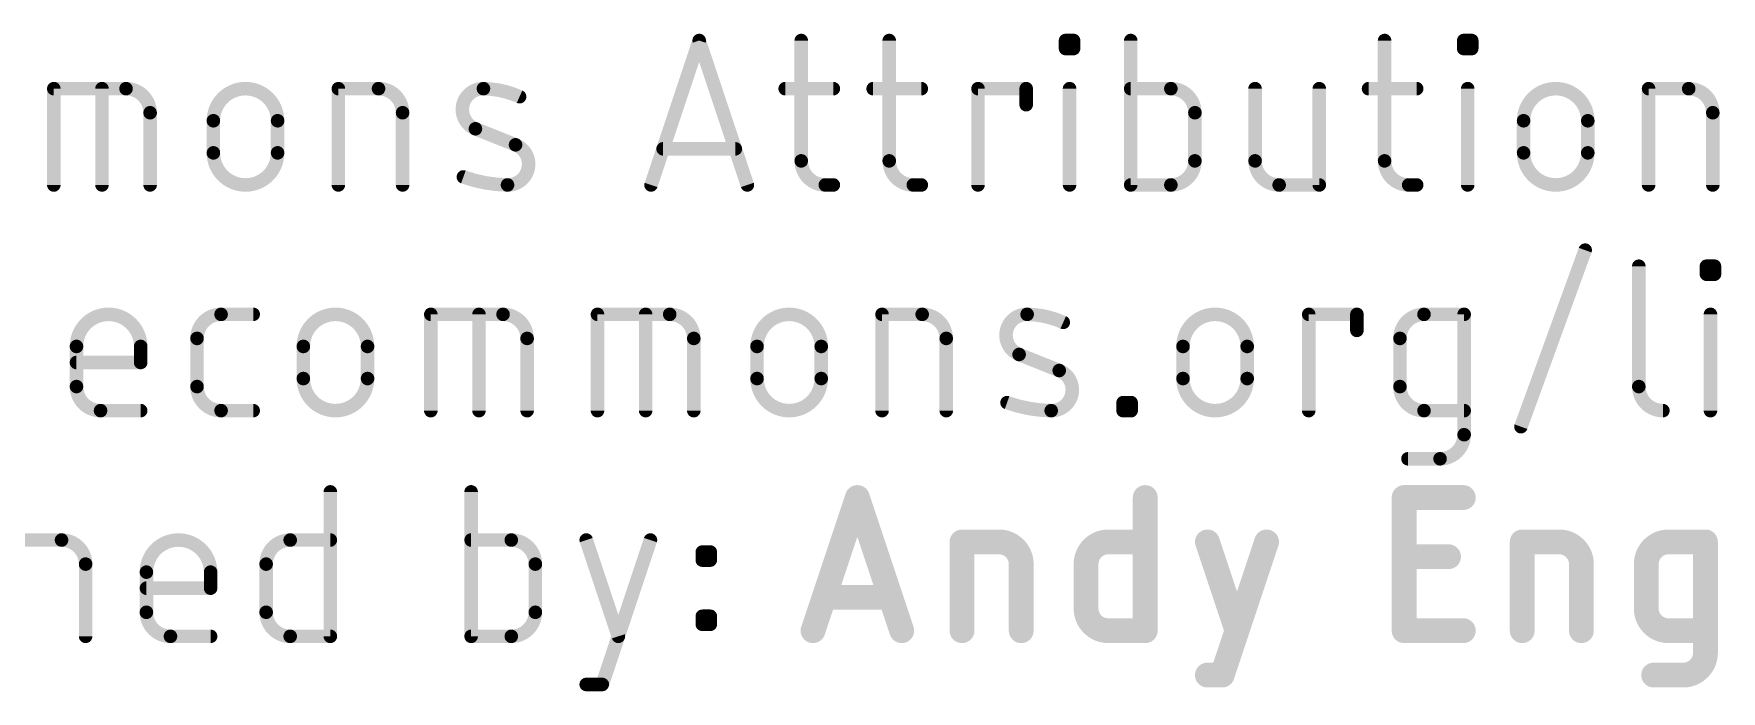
# Model space of a CAD drawing. Extents: x -31.8 to 54.9, y -9.4 to 30.
# Drawn here: x 6.61 to 25.6, y -9.43 to -2.03 of the extents above; entities that cross this region are included whole.
import ezdxf

# ---------------------------------------------------------------- set-up
doc = ezdxf.new("R2010")
doc.units = 0
doc.layers.add('51', color=253, linetype='CONTINUOUS')

msp = doc.modelspace()

# ---------------------------------------------------------------- linework, layer by layer
at = {"layer": '51'}
for points, const_width in [([(13.5572, -3.7338), (14.0991, -2.1082)], 0.1524), ([(14.0991, -2.1082), (14.641, -3.7338)], 0.1524), ([(15.2477, -2.1082), (15.2477, -3.4629)], 0.1524), ([(16.2377, -2.1082), (16.2377, -3.4629)], 0.1524), ([(18.2223, -2.1985), (18.2223, -2.1082)], 0.1524), ([(18.2223, -2.1082), (18.3126, -2.1082)], 0.1524), ([(18.3126, -2.1082), (18.3126, -2.1985)], 0.1524), ([(18.9556, -2.1082), (18.9556, -3.7338)], 0.1524), ([(21.8128, -2.1082), (21.8128, -3.4629)], 0.1524), ([(22.7032, -2.1985), (22.7032, -2.1082)], 0.1524), ([(22.7032, -2.1082), (22.7935, -2.1082)], 0.1524), ([(22.7935, -2.1082), (22.7935, -2.1985)], 0.1524), ([(18.3126, -2.1985), (18.2223, -2.1985)], 0.1524), ([(22.7935, -2.1985), (22.7032, -2.1985)], 0.1524), ([(6.8358, -3.7338), (6.8358, -2.6501)], 0.1524), ([(6.8358, -2.6501), (7.6486, -2.6501)], 0.1524), ([(7.3777, -3.7338), (7.3777, -2.6501)], 0.1524), ([(10.0385, -3.7338), (10.0385, -2.6501)], 0.1524), ([(10.0385, -2.6501), (10.49, -2.6501)], 0.1524), ([(15.0671, -2.6501), (15.6089, -2.6501)], 0.1524), ([(16.057, -2.6501), (16.5989, -2.6501)], 0.1524), ([(17.2373, -3.7338), (17.2373, -2.6501)], 0.1524), ([(17.2373, -2.6501), (17.7792, -2.6501)], 0.1524), ([(17.7792, -2.6501), (17.7792, -2.8307)], 0.1524), ([(18.2674, -3.7338), (18.2674, -2.6501)], 0.1524), ([(19.4072, -2.6501), (18.9556, -2.6501)], 0.1524), ([(20.3551, -2.6501), (20.3551, -3.4629)], 0.1524), ([(21.0776, -3.7338), (21.0776, -2.6501)], 0.1524), ([(21.6322, -2.6501), (22.174, -2.6501)], 0.1524), ([(22.7484, -3.7338), (22.7484, -2.6501)], 0.1524), ([(24.7839, -3.7338), (24.7839, -2.6501)], 0.1524), ([(24.7839, -2.6501), (25.2355, -2.6501)], 0.1524), ([(7.9196, -2.921), (7.9196, -3.7338)], 0.1524), ([(10.761, -2.921), (10.761, -3.7338)], 0.1524), ([(19.6781, -3.4629), (19.6781, -2.921)], 0.1524), ([(25.5064, -2.921), (25.5064, -3.7338)], 0.1524), ([(8.6317, -3.3726), (8.6317, -3.0113)], 0.1524), ([(9.3542, -3.0113), (9.3542, -3.3726)], 0.1524), ([(12.0323, -3.2822), (11.5808, -3.1016)], 0.1524), ([(23.3771, -3.3726), (23.3771, -3.0113)], 0.1524), ([(24.0996, -3.0113), (24.0996, -3.3726)], 0.1524), ([(14.5055, -3.3274), (13.6927, -3.3274)], 0.1524), ([(15.5186, -3.7338), (15.6089, -3.7338)], 0.1524), ([(16.5086, -3.7338), (16.5989, -3.7338)], 0.1524), ([(18.9556, -3.7338), (19.4072, -3.7338)], 0.1524), ([(20.626, -3.7338), (21.0776, -3.7338)], 0.1524), ([(22.0837, -3.7338), (22.174, -3.7338)], 0.1524), ([(23.3475, -6.4544), (24.07, -4.4676)], 0.1524), ([(24.6738, -4.6482), (24.6738, -6.0029)], 0.1524), ([(25.4351, -4.7385), (25.4351, -4.6482)], 0.1524), ([(25.4351, -4.6482), (25.5254, -4.6482)], 0.1524), ([(25.5254, -4.7385), (25.4351, -4.7385)], 0.1524), ([(25.5254, -4.6482), (25.5254, -4.7385)], 0.1524), ([(8.7184, -5.1901), (9.0797, -5.1901)], 0.1524), ([(11.0787, -6.2738), (11.0787, -5.1901)], 0.1524), ([(11.0787, -5.1901), (11.8915, -5.1901)], 0.1524), ([(11.6206, -6.2738), (11.6206, -5.1901)], 0.1524), ([(12.9545, -6.2738), (12.9545, -5.1901)], 0.1524), ([(12.9545, -5.1901), (13.7673, -5.1901)], 0.1524), ([(13.4963, -6.2738), (13.4963, -5.1901)], 0.1524), ([(16.1571, -6.2738), (16.1571, -5.1901)], 0.1524), ([(16.1571, -5.1901), (16.6087, -5.1901)], 0.1524), ([(20.9592, -6.2738), (20.9592, -5.1901)], 0.1524), ([(20.9592, -5.1901), (21.5011, -5.1901)], 0.1524), ([(21.5011, -5.1901), (21.5011, -5.3707)], 0.1524), ([(22.2564, -5.1901), (22.7079, -5.1901)], 0.1524), ([(22.7079, -5.1901), (22.7079, -6.5447)], 0.1524), ([(25.4803, -6.2738), (25.4803, -5.1901)], 0.1524), ([(7.091, -6.0029), (7.091, -5.5513)], 0.1524), ([(7.8135, -5.5513), (7.8135, -5.7319)], 0.1524), ([(8.4475, -6.0029), (8.4475, -5.461)], 0.1524), ([(9.6441, -5.9126), (9.6441, -5.5513)], 0.1524), ([(10.3666, -5.5513), (10.3666, -5.9126)], 0.1524), ([(12.1625, -5.461), (12.1625, -6.2738)], 0.1524), ([(14.0382, -5.461), (14.0382, -6.2738)], 0.1524), ([(14.7503, -5.9126), (14.7503, -5.5513)], 0.1524), ([(15.4728, -5.5513), (15.4728, -5.9126)], 0.1524), ([(16.8796, -5.461), (16.8796, -6.2738)], 0.1524), ([(19.5439, -5.9126), (19.5439, -5.5513)], 0.1524), ([(20.2664, -5.5513), (20.2664, -5.9126)], 0.1524), ([(21.9855, -6.0029), (21.9855, -5.461)], 0.1524), ([(7.8135, -5.7319), (7.091, -5.7319)], 0.1524), ([(18.151, -5.8222), (17.6994, -5.6416)], 0.1524), ([(7.8135, -6.2738), (7.3619, -6.2738)], 0.1524), ([(9.0797, -6.2738), (8.7184, -6.2738)], 0.1524), ([(18.87, -6.2738), (18.87, -6.1835)], 0.1524), ([(18.87, -6.1835), (18.9603, -6.1835)], 0.1524), ([(18.9603, -6.2738), (18.87, -6.2738)], 0.1524), ([(18.9603, -6.1835), (18.9603, -6.2738)], 0.1524), ([(22.7079, -6.2738), (22.2564, -6.2738)], 0.1524), ([(22.437, -6.8157), (22.0758, -6.8157)], 0.1524), ([(9.9478, -7.1882), (9.9478, -8.8138)], 0.1524), ([(11.5325, -7.1882), (11.5325, -8.8138)], 0.1524), ([(15.3797, -8.7503), (15.8792, -7.2517)], 0.2794), ([(15.8792, -7.2517), (16.3788, -8.7503)], 0.2794), ([(19.119, -7.2517), (19.119, -8.7503)], 0.2794), ([(22.0326, -8.7503), (22.0326, -7.2517)], 0.2794), ([(22.0326, -7.2517), (22.6986, -7.2517)], 0.2794), ([(6.4711, -7.7301), (6.9227, -7.7301)], 0.1524), ([(9.4962, -7.7301), (9.9478, -7.7301)], 0.1524), ([(11.9841, -7.7301), (11.5325, -7.7301)], 0.1524), ([(12.8278, -7.7301), (13.189, -8.8138)], 0.1524), ([(13.0084, -9.3557), (13.5503, -7.7301)], 0.1524), ([(17.0572, -8.7503), (17.0572, -7.7512)], 0.2794), ([(17.0572, -7.7512), (17.4735, -7.7512)], 0.2794), ([(18.7028, -7.7512), (19.119, -7.7512)], 0.2794), ([(19.8187, -7.7512), (20.1518, -8.7503)], 0.2794), ([(19.9853, -9.2498), (20.4848, -7.7512)], 0.2794), ([(22.0326, -7.9177), (22.5321, -7.9177)], 0.2794), ([(23.3618, -8.7503), (23.3618, -7.7512)], 0.2794), ([(23.3618, -7.7512), (23.7781, -7.7512)], 0.2794), ([(25.0073, -7.7512), (25.4236, -7.7512)], 0.2794), ([(25.4236, -7.7512), (25.4236, -9.0001)], 0.2794), ([(7.1936, -8.001), (7.1936, -8.8138)], 0.1524), ([(9.2253, -8.5429), (9.2253, -8.001)], 0.1524), ([(12.255, -8.5429), (12.255, -8.001)], 0.1524), ([(14.1339, -7.9558), (14.1339, -7.8655)], 0.1524), ([(14.1339, -7.8655), (14.2242, -7.8655)], 0.1524), ([(14.2242, -7.9558), (14.1339, -7.9558)], 0.1524), ([(14.2242, -7.8655), (14.2242, -7.9558)], 0.1524), ([(17.7233, -8.001), (17.7233, -8.7503)], 0.2794), ([(18.453, -8.5005), (18.453, -8.001)], 0.2794), ([(24.0279, -8.001), (24.0279, -8.7503)], 0.2794), ([(24.7576, -8.5005), (24.7576, -8.001)], 0.2794), ([(7.8779, -8.5429), (7.8779, -8.0913)], 0.1524), ([(8.6004, -8.0913), (8.6004, -8.2719)], 0.1524), ([(8.6004, -8.2719), (7.8779, -8.2719)], 0.1524), ([(16.2539, -8.3757), (15.5046, -8.3757)], 0.2794), ([(14.1339, -8.6783), (14.1339, -8.588)], 0.1524), ([(14.1339, -8.588), (14.2242, -8.588)], 0.1524), ([(14.2242, -8.588), (14.2242, -8.6783)], 0.1524), ([(14.2242, -8.6783), (14.1339, -8.6783)], 0.1524), ([(19.119, -8.7503), (18.7028, -8.7503)], 0.2794), ([(22.6986, -8.7503), (22.0326, -8.7503)], 0.2794), ([(25.4236, -8.7503), (25.0073, -8.7503)], 0.2794), ([(8.6004, -8.8138), (8.1488, -8.8138)], 0.1524), ([(9.9478, -8.8138), (9.4962, -8.8138)], 0.1524), ([(11.5325, -8.8138), (11.9841, -8.8138)], 0.1524), ([(19.8187, -9.2498), (19.9853, -9.2498)], 0.2794), ([(25.1739, -9.2498), (24.8408, -9.2498)], 0.2794), ([(12.8278, -9.3557), (13.0084, -9.3557)], 0.1524)]:
    msp.add_lwpolyline(points, dxfattribs=dict(at, const_width=const_width))
for points, const_width in [([(14.1353, -2.0962, 1), (14.063, -2.1202)], 0.0762), ([(14.1353, -2.1202, 1), (14.063, -2.0962)], 0.0762), ([(15.2858, -2.1082, 1), (15.2096, -2.1082)], 0.0762), ([(16.2758, -2.1082, 1), (16.1996, -2.1082)], 0.0762), ([(18.2604, -2.1082, 1), (18.1842, -2.1082)], 0.0762), ([(18.2223, -2.0701, 1), (18.2223, -2.1463)], 0.0762), ([(18.3507, -2.1082, 1), (18.2745, -2.1082)], 0.0762), ([(18.3126, -2.1463, 1), (18.3126, -2.0701)], 0.0762), ([(18.9937, -2.1082, 1), (18.9175, -2.1082)], 0.0762), ([(21.8509, -2.1082, 1), (21.7747, -2.1082)], 0.0762), ([(22.7413, -2.1082, 1), (22.6651, -2.1082)], 0.0762), ([(22.7032, -2.0701, 1), (22.7032, -2.1463)], 0.0762), ([(22.8316, -2.1082, 1), (22.7554, -2.1082)], 0.0762), ([(22.7935, -2.1463, 1), (22.7935, -2.0701)], 0.0762), ([(18.2223, -2.1604, 1), (18.2223, -2.2366)], 0.0762), ([(18.1842, -2.1985, 1), (18.2604, -2.1985)], 0.0762), ([(18.2745, -2.1985, 1), (18.3507, -2.1985)], 0.0762), ([(18.3126, -2.2366, 1), (18.3126, -2.1604)], 0.0762), ([(22.7032, -2.1604, 1), (22.7032, -2.2366)], 0.0762), ([(22.6651, -2.1985, 1), (22.7413, -2.1985)], 0.0762), ([(22.7554, -2.1985, 1), (22.8316, -2.1985)], 0.0762), ([(22.7935, -2.2366, 1), (22.7935, -2.1604)], 0.0762), ([(6.8739, -2.6501, 1), (6.7977, -2.6501)], 0.0762), ([(6.8358, -2.612, 1), (6.8358, -2.6882)], 0.0762), ([(7.4158, -2.6501, 1), (7.3396, -2.6501)], 0.0762), ([(7.9196, -2.921, 0.4142), (7.6486, -2.6501)], 0.1524), ([(7.6486, -2.612, 1), (7.6486, -2.6882)], 0.0762), ([(7.6486, -2.6882, 1), (7.6486, -2.612)], 0.0762), ([(9.3542, -3.0113, 1), (8.6317, -3.0113)], 0.1524), ([(10.0766, -2.6501, 1), (10.0004, -2.6501)], 0.0762), ([(10.0385, -2.612, 1), (10.0385, -2.6882)], 0.0762), ([(10.761, -2.921, 0.4142), (10.49, -2.6501)], 0.1524), ([(10.49, -2.612, 1), (10.49, -2.6882)], 0.0762), ([(10.49, -2.6882, 1), (10.49, -2.612)], 0.0762), ([(11.6711, -2.6501, 0.8318), (11.5808, -3.1016)], 0.1524), ([(11.6716, -2.612, 1), (11.6705, -2.6882)], 0.0762), ([(12.0775, -2.7404, 0.1026), (11.6711, -2.6501)], 0.1524), ([(11.6705, -2.6882, 1), (11.6716, -2.612)], 0.0762), ([(15.0671, -2.612, 1), (15.0671, -2.6882)], 0.0762), ([(15.6089, -2.6882, 1), (15.6089, -2.612)], 0.0762), ([(16.057, -2.612, 1), (16.057, -2.6882)], 0.0762), ([(16.5989, -2.6882, 1), (16.5989, -2.612)], 0.0762), ([(17.2754, -2.6501, 1), (17.1992, -2.6501)], 0.0762), ([(17.2373, -2.612, 1), (17.2373, -2.6882)], 0.0762), ([(17.8173, -2.6501, 1), (17.7411, -2.6501)], 0.0762), ([(17.7792, -2.6882, 1), (17.7792, -2.612)], 0.0762), ([(18.3055, -2.6501, 1), (18.2293, -2.6501)], 0.0762), ([(18.9556, -2.612, 1), (18.9556, -2.6882)], 0.0762), ([(19.6781, -2.921, 0.4142), (19.4072, -2.6501)], 0.1524), ([(19.4072, -2.612, 1), (19.4072, -2.6882)], 0.0762), ([(19.4072, -2.6882, 1), (19.4072, -2.612)], 0.0762), ([(20.3932, -2.6501, 1), (20.317, -2.6501)], 0.0762), ([(21.1157, -2.6501, 1), (21.0395, -2.6501)], 0.0762), ([(21.6322, -2.612, 1), (21.6322, -2.6882)], 0.0762), ([(22.174, -2.6882, 1), (22.174, -2.612)], 0.0762), ([(22.7865, -2.6501, 1), (22.7103, -2.6501)], 0.0762), ([(24.0996, -3.0113, 1), (23.3771, -3.0113)], 0.1524), ([(24.822, -2.6501, 1), (24.7458, -2.6501)], 0.0762), ([(24.7839, -2.612, 1), (24.7839, -2.6882)], 0.0762), ([(25.5064, -2.921, 0.4142), (25.2355, -2.6501)], 0.1524), ([(25.2355, -2.612, 1), (25.2355, -2.6882)], 0.0762), ([(25.2355, -2.6882, 1), (25.2355, -2.612)], 0.0762), ([(7.9577, -2.921, 1), (7.8815, -2.921)], 0.0762), ([(10.7991, -2.921, 1), (10.7229, -2.921)], 0.0762), ([(12.0618, -2.7751, 1), (12.0931, -2.7056)], 0.0762), ([(17.7411, -2.8307, 1), (17.8173, -2.8307)], 0.0762), ([(19.7162, -2.921, 1), (19.64, -2.921)], 0.0762), ([(25.5445, -2.921, 1), (25.4683, -2.921)], 0.0762), ([(7.8815, -2.921, 1), (7.9577, -2.921)], 0.0762), ([(8.6698, -3.0113, 1), (8.5936, -3.0113)], 0.0762), ([(8.5936, -3.0113, 1), (8.6698, -3.0113)], 0.0762), ([(9.3923, -3.0113, 1), (9.3161, -3.0113)], 0.0762), ([(9.3161, -3.0113, 1), (9.3923, -3.0113)], 0.0762), ([(10.7229, -2.921, 1), (10.7991, -2.921)], 0.0762), ([(11.5949, -3.0663, 1), (11.5666, -3.137)], 0.0762), ([(11.5666, -3.137, 1), (11.5949, -3.0662)], 0.0762), ([(19.64, -2.921, 1), (19.7162, -2.921)], 0.0762), ([(23.4152, -3.0113, 1), (23.339, -3.0113)], 0.0762), ([(23.339, -3.0113, 1), (23.4152, -3.0113)], 0.0762), ([(24.1377, -3.0113, 1), (24.0615, -3.0113)], 0.0762), ([(24.0615, -3.0113, 1), (24.1377, -3.0113)], 0.0762), ([(25.4683, -2.921, 1), (25.5445, -2.921)], 0.0762), ([(11.942, -3.7338, 0.8318), (12.0323, -3.2822)], 0.1524), ([(12.0465, -3.2469, 1), (12.0182, -3.3176)], 0.0762), ([(12.0182, -3.3176, 1), (12.0465, -3.2469)], 0.0762), ([(8.6317, -3.3726, 1), (9.3542, -3.3726)], 0.1524), ([(8.6698, -3.3726, 1), (8.5936, -3.3726)], 0.0762), ([(8.5936, -3.3726, 1), (8.6698, -3.3726)], 0.0762), ([(9.3923, -3.3726, 1), (9.3161, -3.3726)], 0.0762), ([(9.3161, -3.3726, 1), (9.3923, -3.3726)], 0.0762), ([(13.6927, -3.2893, 1), (13.6927, -3.3655)], 0.0762), ([(14.5055, -3.3655, 1), (14.5055, -3.2893)], 0.0762), ([(15.2477, -3.4629, 0.4142), (15.5186, -3.7338)], 0.1524), ([(15.2858, -3.4629, 1), (15.2096, -3.4629)], 0.0762), ([(16.2377, -3.4629, 0.4142), (16.5086, -3.7338)], 0.1524), ([(16.2758, -3.4629, 1), (16.1996, -3.4629)], 0.0762), ([(19.4072, -3.7338, 0.4142), (19.6781, -3.4629)], 0.1524), ([(19.7162, -3.4629, 1), (19.64, -3.4629)], 0.0762), ([(20.3551, -3.4629, 0.4142), (20.626, -3.7338)], 0.1524), ([(20.3932, -3.4629, 1), (20.317, -3.4629)], 0.0762), ([(21.8128, -3.4629, 0.4142), (22.0837, -3.7338)], 0.1524), ([(21.8509, -3.4629, 1), (21.7747, -3.4629)], 0.0762), ([(23.3771, -3.3726, 1), (24.0996, -3.3726)], 0.1524), ([(23.4152, -3.3726, 1), (23.339, -3.3726)], 0.0762), ([(23.339, -3.3726, 1), (23.4152, -3.3726)], 0.0762), ([(24.1377, -3.3726, 1), (24.0615, -3.3726)], 0.0762), ([(24.0615, -3.3726, 1), (24.1377, -3.3726)], 0.0762), ([(11.4582, -3.6076, 1), (11.4324, -3.6793)], 0.0762), ([(11.4453, -3.6435, 0.083), (11.942, -3.7338)], 0.1524), ([(15.2096, -3.4629, 1), (15.2858, -3.4629)], 0.0762), ([(16.1996, -3.4629, 1), (16.2758, -3.4629)], 0.0762), ([(19.64, -3.4629, 1), (19.7162, -3.4629)], 0.0762), ([(20.317, -3.4629, 1), (20.3932, -3.4629)], 0.0762), ([(21.7747, -3.4629, 1), (21.8509, -3.4629)], 0.0762), ([(6.7977, -3.7338, 1), (6.8739, -3.7338)], 0.0762), ([(7.3396, -3.7338, 1), (7.4158, -3.7338)], 0.0762), ([(7.8815, -3.7338, 1), (7.9577, -3.7338)], 0.0762), ([(10.0004, -3.7338, 1), (10.0766, -3.7338)], 0.0762), ([(10.7229, -3.7338, 1), (10.7991, -3.7338)], 0.0762), ([(11.9425, -3.6957, 1), (11.9415, -3.7719)], 0.0762), ([(11.9415, -3.7719, 1), (11.9425, -3.6957)], 0.0762), ([(13.5211, -3.7218, 1), (13.5934, -3.7458)], 0.0762), ([(14.6048, -3.7458, 1), (14.6771, -3.7218)], 0.0762), ([(15.5186, -3.6957, 1), (15.5186, -3.7719)], 0.0762), ([(15.5186, -3.7719, 1), (15.5186, -3.6957)], 0.0762), ([(15.6089, -3.7719, 1), (15.6089, -3.6957)], 0.0762), ([(16.5086, -3.6957, 1), (16.5086, -3.7719)], 0.0762), ([(16.5086, -3.7719, 1), (16.5086, -3.6957)], 0.0762), ([(16.5989, -3.7719, 1), (16.5989, -3.6957)], 0.0762), ([(17.1992, -3.7338, 1), (17.2754, -3.7338)], 0.0762), ([(18.2293, -3.7338, 1), (18.3055, -3.7338)], 0.0762), ([(18.9556, -3.6957, 1), (18.9556, -3.7719)], 0.0762), ([(18.9175, -3.7338, 1), (18.9937, -3.7338)], 0.0762), ([(19.4072, -3.6957, 1), (19.4072, -3.7719)], 0.0762), ([(19.4072, -3.7719, 1), (19.4072, -3.6957)], 0.0762), ([(20.626, -3.6957, 1), (20.626, -3.7719)], 0.0762), ([(20.626, -3.7719, 1), (20.626, -3.6957)], 0.0762), ([(21.0395, -3.7338, 1), (21.1157, -3.7338)], 0.0762), ([(21.0776, -3.7719, 1), (21.0776, -3.6957)], 0.0762), ([(22.0837, -3.6957, 1), (22.0837, -3.7719)], 0.0762), ([(22.0837, -3.7719, 1), (22.0837, -3.6957)], 0.0762), ([(22.174, -3.7719, 1), (22.174, -3.6957)], 0.0762), ([(22.7103, -3.7338, 1), (22.7865, -3.7338)], 0.0762), ([(24.7458, -3.7338, 1), (24.822, -3.7338)], 0.0762), ([(25.4683, -3.7338, 1), (25.5445, -3.7338)], 0.0762), ([(24.1058, -4.4806, 1), (24.0342, -4.4546)], 0.0762), ([(24.7119, -4.6482, 1), (24.6357, -4.6482)], 0.0762), ([(25.4732, -4.6482, 1), (25.397, -4.6482)], 0.0762), ([(25.4351, -4.6101, 1), (25.4351, -4.6863)], 0.0762), ([(25.4351, -4.7004, 1), (25.4351, -4.7766)], 0.0762), ([(25.397, -4.7385, 1), (25.4732, -4.7385)], 0.0762), ([(25.5635, -4.6482, 1), (25.4873, -4.6482)], 0.0762), ([(25.4873, -4.7385, 1), (25.5635, -4.7385)], 0.0762), ([(25.5254, -4.6863, 1), (25.5254, -4.6101)], 0.0762), ([(25.5254, -4.7766, 1), (25.5254, -4.7004)], 0.0762), ([(7.8135, -5.5513, 1), (7.091, -5.5513)], 0.1524), ([(8.7184, -5.1901, 0.4142), (8.4475, -5.461)], 0.1524), ([(8.7184, -5.152, 1), (8.7184, -5.2282)], 0.0762), ([(8.7184, -5.2282, 1), (8.7184, -5.152)], 0.0762), ([(9.0797, -5.2282, 1), (9.0797, -5.152)], 0.0762), ([(10.3666, -5.5513, 1), (9.6441, -5.5513)], 0.1524), ([(11.1168, -5.1901, 1), (11.0406, -5.1901)], 0.0762), ([(11.0787, -5.152, 1), (11.0787, -5.2282)], 0.0762), ([(11.6587, -5.1901, 1), (11.5825, -5.1901)], 0.0762), ([(12.1625, -5.461, 0.4142), (11.8915, -5.1901)], 0.1524), ([(11.8915, -5.152, 1), (11.8915, -5.2282)], 0.0762), ([(11.8915, -5.2282, 1), (11.8915, -5.152)], 0.0762), ([(12.9926, -5.1901, 1), (12.9164, -5.1901)], 0.0762), ([(12.9545, -5.152, 1), (12.9545, -5.2282)], 0.0762), ([(13.5344, -5.1901, 1), (13.4582, -5.1901)], 0.0762), ([(14.0382, -5.461, 0.4142), (13.7673, -5.1901)], 0.1524), ([(13.7673, -5.152, 1), (13.7673, -5.2282)], 0.0762), ([(13.7673, -5.2282, 1), (13.7673, -5.152)], 0.0762), ([(15.4728, -5.5513, 1), (14.7503, -5.5513)], 0.1524), ([(16.1952, -5.1901, 1), (16.119, -5.1901)], 0.0762), ([(16.1571, -5.152, 1), (16.1571, -5.2282)], 0.0762), ([(16.8796, -5.461, 0.4142), (16.6087, -5.1901)], 0.1524), ([(16.6087, -5.152, 1), (16.6087, -5.2282)], 0.0762), ([(16.6087, -5.2282, 1), (16.6087, -5.152)], 0.0762), ([(17.7897, -5.1901, 0.8318), (17.6994, -5.6416)], 0.1524), ([(18.1961, -5.2804, 0.1026), (17.7897, -5.1901)], 0.1524), ([(17.7903, -5.152, 1), (17.7892, -5.2282)], 0.0762), ([(17.7892, -5.2282, 1), (17.7903, -5.152)], 0.0762), ([(20.2664, -5.5513, 1), (19.5439, -5.5513)], 0.1524), ([(20.9973, -5.1901, 1), (20.9211, -5.1901)], 0.0762), ([(20.9592, -5.152, 1), (20.9592, -5.2282)], 0.0762), ([(21.5392, -5.1901, 1), (21.463, -5.1901)], 0.0762), ([(21.5011, -5.2282, 1), (21.5011, -5.152)], 0.0762), ([(22.2564, -5.1901, 0.4142), (21.9855, -5.461)], 0.1524), ([(22.2564, -5.152, 1), (22.2564, -5.2282)], 0.0762), ([(22.2564, -5.2282, 1), (22.2564, -5.152)], 0.0762), ([(22.746, -5.1901, 1), (22.6698, -5.1901)], 0.0762), ([(22.7079, -5.2282, 1), (22.7079, -5.152)], 0.0762), ([(25.5184, -5.1901, 1), (25.4422, -5.1901)], 0.0762), ([(18.1805, -5.3151, 1), (18.2118, -5.2456)], 0.0762), ([(7.1291, -5.5513, 1), (7.0529, -5.5513)], 0.0762), ([(7.8516, -5.5513, 1), (7.7754, -5.5513)], 0.0762), ([(8.4856, -5.461, 1), (8.4094, -5.461)], 0.0762), ([(8.4094, -5.461, 1), (8.4856, -5.461)], 0.0762), ([(9.6822, -5.5513, 1), (9.606, -5.5513)], 0.0762), ([(10.4047, -5.5513, 1), (10.3285, -5.5513)], 0.0762), ([(12.2006, -5.461, 1), (12.1244, -5.461)], 0.0762), ([(12.1244, -5.461, 1), (12.2006, -5.461)], 0.0762), ([(14.0763, -5.461, 1), (14.0001, -5.461)], 0.0762), ([(14.0001, -5.461, 1), (14.0763, -5.461)], 0.0762), ([(14.7884, -5.5513, 1), (14.7122, -5.5513)], 0.0762), ([(15.5109, -5.5513, 1), (15.4347, -5.5513)], 0.0762), ([(16.9177, -5.461, 1), (16.8415, -5.461)], 0.0762), ([(16.8415, -5.461, 1), (16.9177, -5.461)], 0.0762), ([(19.582, -5.5513, 1), (19.5058, -5.5513)], 0.0762), ([(20.3045, -5.5513, 1), (20.2283, -5.5513)], 0.0762), ([(21.463, -5.3707, 1), (21.5392, -5.3707)], 0.0762), ([(22.0236, -5.461, 1), (21.9474, -5.461)], 0.0762), ([(21.9474, -5.461, 1), (22.0236, -5.461)], 0.0762), ([(7.0529, -5.5513, 1), (7.1291, -5.5513)], 0.0762), ([(7.091, -5.6938, 1), (7.091, -5.77)], 0.0762), ([(7.7754, -5.5513, 1), (7.8516, -5.5513)], 0.0762), ([(7.7754, -5.7319, 1), (7.8516, -5.7319)], 0.0762), ([(7.8135, -5.77, 1), (7.8135, -5.6938)], 0.0762), ([(9.606, -5.5513, 1), (9.6822, -5.5513)], 0.0762), ([(10.3285, -5.5513, 1), (10.4047, -5.5513)], 0.0762), ([(14.7122, -5.5513, 1), (14.7884, -5.5513)], 0.0762), ([(15.4347, -5.5513, 1), (15.5109, -5.5513)], 0.0762), ([(17.7136, -5.6063, 1), (17.6853, -5.677)], 0.0762), ([(17.6853, -5.677, 1), (17.7136, -5.6062)], 0.0762), ([(19.5058, -5.5513, 1), (19.582, -5.5513)], 0.0762), ([(20.2283, -5.5513, 1), (20.3045, -5.5513)], 0.0762), ([(9.6441, -5.9126, 1), (10.3666, -5.9126)], 0.1524), ([(9.6822, -5.9126, 1), (9.606, -5.9126)], 0.0762), ([(9.606, -5.9126, 1), (9.6822, -5.9126)], 0.0762), ([(10.4047, -5.9126, 1), (10.3285, -5.9126)], 0.0762), ([(10.3285, -5.9126, 1), (10.4047, -5.9126)], 0.0762), ([(14.7503, -5.9126, 1), (15.4728, -5.9126)], 0.1524), ([(14.7884, -5.9126, 1), (14.7122, -5.9126)], 0.0762), ([(14.7122, -5.9126, 1), (14.7884, -5.9126)], 0.0762), ([(15.5109, -5.9126, 1), (15.4347, -5.9126)], 0.0762), ([(15.4347, -5.9126, 1), (15.5109, -5.9126)], 0.0762), ([(18.0607, -6.2738, 0.8318), (18.151, -5.8222)], 0.1524), ([(18.1651, -5.7869, 1), (18.1368, -5.8576)], 0.0762), ([(18.1368, -5.8576, 1), (18.1651, -5.7869)], 0.0762), ([(19.5439, -5.9126, 1), (20.2664, -5.9126)], 0.1524), ([(19.582, -5.9126, 1), (19.5058, -5.9126)], 0.0762), ([(19.5058, -5.9126, 1), (19.582, -5.9126)], 0.0762), ([(20.3045, -5.9126, 1), (20.2283, -5.9126)], 0.0762), ([(20.2283, -5.9126, 1), (20.3045, -5.9126)], 0.0762), ([(7.091, -6.0029, 0.4142), (7.3619, -6.2738)], 0.1524), ([(7.1291, -6.0029, 1), (7.0529, -6.0029)], 0.0762), ([(7.0529, -6.0029, 1), (7.1291, -6.0029)], 0.0762), ([(8.4475, -6.0029, 0.4142), (8.7184, -6.2738)], 0.1524), ([(8.4856, -6.0029, 1), (8.4094, -6.0029)], 0.0762), ([(8.4094, -6.0029, 1), (8.4856, -6.0029)], 0.0762), ([(21.9855, -6.0029, 0.4142), (22.2564, -6.2738)], 0.1524), ([(22.0236, -6.0029, 1), (21.9474, -6.0029)], 0.0762), ([(21.9474, -6.0029, 1), (22.0236, -6.0029)], 0.0762), ([(24.6738, -6.0029, 0.4142), (24.9447, -6.2738)], 0.1524), ([(24.7119, -6.0029, 1), (24.6357, -6.0029)], 0.0762), ([(24.6357, -6.0029, 1), (24.7119, -6.0029)], 0.0762), ([(7.3619, -6.2357, 1), (7.3619, -6.3119)], 0.0762), ([(7.3619, -6.3119, 1), (7.3619, -6.2357)], 0.0762), ([(7.8135, -6.3119, 1), (7.8135, -6.2357)], 0.0762), ([(8.7184, -6.2357, 1), (8.7184, -6.3119)], 0.0762), ([(8.7184, -6.3119, 1), (8.7184, -6.2357)], 0.0762), ([(9.0797, -6.3119, 1), (9.0797, -6.2357)], 0.0762), ([(11.0406, -6.2738, 1), (11.1168, -6.2738)], 0.0762), ([(11.5825, -6.2738, 1), (11.6587, -6.2738)], 0.0762), ([(12.1244, -6.2738, 1), (12.2006, -6.2738)], 0.0762), ([(12.9164, -6.2738, 1), (12.9926, -6.2738)], 0.0762), ([(13.4582, -6.2738, 1), (13.5344, -6.2738)], 0.0762), ([(14.0001, -6.2738, 1), (14.0763, -6.2738)], 0.0762), ([(16.119, -6.2738, 1), (16.1952, -6.2738)], 0.0762), ([(16.8415, -6.2738, 1), (16.9177, -6.2738)], 0.0762), ([(17.5768, -6.1476, 1), (17.551, -6.2193)], 0.0762), ([(17.5639, -6.1835, 0.083), (18.0607, -6.2738)], 0.1524), ([(18.0612, -6.2357, 1), (18.0601, -6.3119)], 0.0762), ([(18.0601, -6.3119, 1), (18.0612, -6.2357)], 0.0762), ([(18.9081, -6.1835, 1), (18.8319, -6.1835)], 0.0762), ([(18.87, -6.1454, 1), (18.87, -6.2216)], 0.0762), ([(18.87, -6.2357, 1), (18.87, -6.3119)], 0.0762), ([(18.8319, -6.2738, 1), (18.9081, -6.2738)], 0.0762), ([(18.9984, -6.1835, 1), (18.9222, -6.1835)], 0.0762), ([(18.9222, -6.2738, 1), (18.9984, -6.2738)], 0.0762), ([(18.9603, -6.2216, 1), (18.9603, -6.1454)], 0.0762), ([(18.9603, -6.3119, 1), (18.9603, -6.2357)], 0.0762), ([(20.9211, -6.2738, 1), (20.9973, -6.2738)], 0.0762), ([(22.2564, -6.2357, 1), (22.2564, -6.3119)], 0.0762), ([(22.2564, -6.3119, 1), (22.2564, -6.2357)], 0.0762), ([(22.7079, -6.3119, 1), (22.7079, -6.2357)], 0.0762), ([(24.9447, -6.3119, 1), (24.9447, -6.2357)], 0.0762), ([(25.4422, -6.2738, 1), (25.5184, -6.2738)], 0.0762), ([(23.3117, -6.4414, 1), (23.3833, -6.4674)], 0.0762), ([(22.437, -6.8157, 0.4142), (22.7079, -6.5447)], 0.1524), ([(22.746, -6.5447, 1), (22.6698, -6.5447)], 0.0762), ([(22.6698, -6.5447, 1), (22.746, -6.5447)], 0.0762), ([(22.0758, -6.7776, 1), (22.0758, -6.8538)], 0.0762), ([(22.437, -6.7776, 1), (22.437, -6.8538)], 0.0762), ([(22.437, -6.8538, 1), (22.437, -6.7776)], 0.0762), ([(9.9859, -7.1882, 1), (9.9097, -7.1882)], 0.0762), ([(11.5706, -7.1882, 1), (11.4944, -7.1882)], 0.0762), ([(15.9455, -7.2296, 1), (15.813, -7.2738)], 0.1397), ([(15.9455, -7.2738, 1), (15.813, -7.2296)], 0.1397), ([(19.1889, -7.2517, 1), (19.0492, -7.2517)], 0.1397), ([(22.1024, -7.2517, 1), (21.9627, -7.2517)], 0.1397), ([(22.0326, -7.1819, 1), (22.0326, -7.3216)], 0.1397), ([(22.6986, -7.3216, 1), (22.6986, -7.1819)], 0.1397), ([(7.1936, -8.001, 0.4142), (6.9227, -7.7301)], 0.1524), ([(6.9227, -7.692, 1), (6.9227, -7.7682)], 0.0762), ([(6.9227, -7.7682, 1), (6.9227, -7.692)], 0.0762), ([(8.6004, -8.0913, 1), (7.8779, -8.0913)], 0.1524), ([(9.4962, -7.7301, 0.4142), (9.2253, -8.001)], 0.1524), ([(9.4962, -7.692, 1), (9.4962, -7.7682)], 0.0762), ([(9.4962, -7.7682, 1), (9.4962, -7.692)], 0.0762), ([(9.9478, -7.7682, 1), (9.9478, -7.692)], 0.0762), ([(11.5325, -7.692, 1), (11.5325, -7.7682)], 0.0762), ([(12.255, -8.001, 0.4142), (11.9841, -7.7301)], 0.1524), ([(11.9841, -7.692, 1), (11.9841, -7.7682)], 0.0762), ([(11.9841, -7.7682, 1), (11.9841, -7.692)], 0.0762), ([(12.8639, -7.718, 1), (12.7916, -7.7421)], 0.0762), ([(13.5864, -7.7421, 1), (13.5141, -7.718)], 0.0762), ([(17.0572, -7.6814, 1), (17.0572, -7.8211)], 0.1397), ([(17.1271, -7.7512, 1), (16.9874, -7.7512)], 0.1397), ([(17.7233, -8.001, 0.4142), (17.4735, -7.7512)], 0.2794), ([(17.4735, -7.6814, 1), (17.4735, -7.8211)], 0.1397), ([(17.4735, -7.8211, 1), (17.4735, -7.6814)], 0.1397), ([(18.7028, -7.7512, 0.4142), (18.453, -8.001)], 0.2794), ([(18.7028, -7.6814, 1), (18.7028, -7.8211)], 0.1397), ([(18.7028, -7.8211, 1), (18.7028, -7.6814)], 0.1397), ([(19.119, -7.8211, 1), (19.119, -7.6814)], 0.1397), ([(19.885, -7.7291, 1), (19.7525, -7.7733)], 0.1397), ([(20.551, -7.7733, 1), (20.4185, -7.7291)], 0.1397), ([(22.0326, -7.8479, 1), (22.0326, -7.9876)], 0.1397), ([(22.5321, -7.9876, 1), (22.5321, -7.8479)], 0.1397), ([(23.3618, -7.6814, 1), (23.3618, -7.8211)], 0.1397), ([(23.4317, -7.7512, 1), (23.292, -7.7512)], 0.1397), ([(24.0279, -8.001, 0.4142), (23.7781, -7.7512)], 0.2794), ([(23.7781, -7.6814, 1), (23.7781, -7.8211)], 0.1397), ([(23.7781, -7.8211, 1), (23.7781, -7.6814)], 0.1397), ([(25.0073, -7.7512, 0.4142), (24.7576, -8.001)], 0.2794), ([(25.0073, -7.6814, 1), (25.0073, -7.8211)], 0.1397), ([(25.0073, -7.8211, 1), (25.0073, -7.6814)], 0.1397), ([(25.4935, -7.7512, 1), (25.3538, -7.7512)], 0.1397), ([(25.4236, -7.8211, 1), (25.4236, -7.6814)], 0.1397), ([(7.2317, -8.001, 1), (7.1555, -8.001)], 0.0762), ([(7.1555, -8.001, 1), (7.2317, -8.001)], 0.0762), ([(9.2634, -8.001, 1), (9.1872, -8.001)], 0.0762), ([(9.1872, -8.001, 1), (9.2634, -8.001)], 0.0762), ([(12.2931, -8.001, 1), (12.2169, -8.001)], 0.0762), ([(12.2169, -8.001, 1), (12.2931, -8.001)], 0.0762), ([(14.172, -7.8655, 1), (14.0958, -7.8655)], 0.0762), ([(14.1339, -7.8274, 1), (14.1339, -7.9036)], 0.0762), ([(14.1339, -7.9177, 1), (14.1339, -7.9939)], 0.0762), ([(14.0958, -7.9558, 1), (14.172, -7.9558)], 0.0762), ([(14.2623, -7.8655, 1), (14.1861, -7.8655)], 0.0762), ([(14.1861, -7.9558, 1), (14.2623, -7.9558)], 0.0762), ([(14.2242, -7.9036, 1), (14.2242, -7.8274)], 0.0762), ([(14.2242, -7.9939, 1), (14.2242, -7.9177)], 0.0762), ([(17.7931, -8.001, 1), (17.6534, -8.001)], 0.1397), ([(17.6534, -8.001, 1), (17.7931, -8.001)], 0.1397), ([(18.5228, -8.001, 1), (18.3831, -8.001)], 0.1397), ([(18.3831, -8.001, 1), (18.5228, -8.001)], 0.1397), ([(24.0977, -8.001, 1), (23.958, -8.001)], 0.1397), ([(23.958, -8.001, 1), (24.0977, -8.001)], 0.1397), ([(24.8274, -8.001, 1), (24.6877, -8.001)], 0.1397), ([(24.6877, -8.001, 1), (24.8274, -8.001)], 0.1397), ([(7.916, -8.0913, 1), (7.8398, -8.0913)], 0.0762), ([(7.8398, -8.0913, 1), (7.916, -8.0913)], 0.0762), ([(8.6385, -8.0913, 1), (8.5623, -8.0913)], 0.0762), ([(8.5623, -8.0913, 1), (8.6385, -8.0913)], 0.0762), ([(7.8779, -8.2338, 1), (7.8779, -8.31)], 0.0762), ([(8.5623, -8.2719, 1), (8.6385, -8.2719)], 0.0762), ([(8.6004, -8.31, 1), (8.6004, -8.2338)], 0.0762), ([(15.5046, -8.3058, 1), (15.5046, -8.4455)], 0.1397), ([(16.2539, -8.4455, 1), (16.2539, -8.3058)], 0.1397), ([(7.8779, -8.5429, 0.4142), (8.1488, -8.8138)], 0.1524), ([(7.916, -8.5429, 1), (7.8398, -8.5429)], 0.0762), ([(7.8398, -8.5429, 1), (7.916, -8.5429)], 0.0762), ([(9.2253, -8.5429, 0.4142), (9.4962, -8.8138)], 0.1524), ([(9.2634, -8.5429, 1), (9.1872, -8.5429)], 0.0762), ([(9.1872, -8.5429, 1), (9.2634, -8.5429)], 0.0762), ([(11.9841, -8.8138, 0.4142), (12.255, -8.5429)], 0.1524), ([(12.2931, -8.5429, 1), (12.2169, -8.5429)], 0.0762), ([(12.2169, -8.5429, 1), (12.2931, -8.5429)], 0.0762), ([(14.172, -8.588, 1), (14.0958, -8.588)], 0.0762), ([(14.1339, -8.5499, 1), (14.1339, -8.6261)], 0.0762), ([(14.2623, -8.588, 1), (14.1861, -8.588)], 0.0762), ([(14.2242, -8.6261, 1), (14.2242, -8.5499)], 0.0762), ([(18.453, -8.5005, 0.4142), (18.7028, -8.7503)], 0.2794), ([(18.5228, -8.5005, 1), (18.3831, -8.5005)], 0.1397), ([(18.3831, -8.5005, 1), (18.5228, -8.5005)], 0.1397), ([(24.7576, -8.5005, 0.4142), (25.0073, -8.7503)], 0.2794), ([(24.8274, -8.5005, 1), (24.6877, -8.5005)], 0.1397), ([(24.6877, -8.5005, 1), (24.8274, -8.5005)], 0.1397), ([(14.1339, -8.6402, 1), (14.1339, -8.7164)], 0.0762), ([(14.0958, -8.6783, 1), (14.172, -8.6783)], 0.0762), ([(14.1861, -8.6783, 1), (14.2623, -8.6783)], 0.0762), ([(14.2242, -8.7164, 1), (14.2242, -8.6402)], 0.0762), ([(15.3134, -8.7282, 1), (15.446, -8.7724)], 0.1397), ([(16.3125, -8.7724, 1), (16.445, -8.7282)], 0.1397), ([(16.9874, -8.7503, 1), (17.1271, -8.7503)], 0.1397), ([(17.6534, -8.7503, 1), (17.7931, -8.7503)], 0.1397), ([(18.7028, -8.6805, 1), (18.7028, -8.8202)], 0.1397), ([(18.7028, -8.8202, 1), (18.7028, -8.6805)], 0.1397), ([(19.0492, -8.7503, 1), (19.1889, -8.7503)], 0.1397), ([(19.119, -8.8202, 1), (19.119, -8.6805)], 0.1397), ([(20.0855, -8.7724, 1), (20.218, -8.7282)], 0.1397), ([(22.0326, -8.6805, 1), (22.0326, -8.8202)], 0.1397), ([(21.9627, -8.7503, 1), (22.1024, -8.7503)], 0.1397), ([(22.6986, -8.8202, 1), (22.6986, -8.6805)], 0.1397), ([(23.292, -8.7503, 1), (23.4317, -8.7503)], 0.1397), ([(23.958, -8.7503, 1), (24.0977, -8.7503)], 0.1397), ([(25.0073, -8.6805, 1), (25.0073, -8.8202)], 0.1397), ([(25.0073, -8.8202, 1), (25.0073, -8.6805)], 0.1397), ([(25.4236, -8.8202, 1), (25.4236, -8.6805)], 0.1397), ([(7.1555, -8.8138, 1), (7.2317, -8.8138)], 0.0762), ([(8.1488, -8.7757, 1), (8.1488, -8.8519)], 0.0762), ([(8.1488, -8.8519, 1), (8.1488, -8.7757)], 0.0762), ([(8.6004, -8.8519, 1), (8.6004, -8.7757)], 0.0762), ([(9.4962, -8.7757, 1), (9.4962, -8.8519)], 0.0762), ([(9.4962, -8.8519, 1), (9.4962, -8.7757)], 0.0762), ([(9.9097, -8.8138, 1), (9.9859, -8.8138)], 0.0762), ([(9.9478, -8.8519, 1), (9.9478, -8.7757)], 0.0762), ([(11.5325, -8.7757, 1), (11.5325, -8.8519)], 0.0762), ([(11.4944, -8.8138, 1), (11.5706, -8.8138)], 0.0762), ([(11.9841, -8.7757, 1), (11.9841, -8.8519)], 0.0762), ([(11.9841, -8.8519, 1), (11.9841, -8.7757)], 0.0762), ([(13.1529, -8.8258, 1), (13.2252, -8.8018)], 0.0762), ([(25.1739, -9.2498, 0.4142), (25.4236, -9.0001)], 0.2794), ([(25.4935, -9.0001, 1), (25.3538, -9.0001)], 0.1397), ([(19.8187, -9.18, 1), (19.8187, -9.3197)], 0.1397), ([(19.9853, -9.3197, 1), (19.9853, -9.18)], 0.1397), ([(24.8408, -9.18, 1), (24.8408, -9.3197)], 0.1397), ([(25.1739, -9.18, 1), (25.1738, -9.3197)], 0.1397), ([(25.1739, -9.3197, 1), (25.1739, -9.18)], 0.1397), ([(25.3538, -9.0001, 1), (25.4935, -9.0001)], 0.1397), ([(12.8278, -9.3176, 1), (12.8278, -9.3938)], 0.0762), ([(12.9723, -9.3436, 1), (13.0446, -9.3677)], 0.0762), ([(13.0084, -9.3938, 1), (13.0084, -9.3176)], 0.0762), ([(19.919, -9.2277, 1), (20.0515, -9.2719)], 0.1397)]:
    msp.add_lwpolyline(points, format="xyb", dxfattribs=dict(at, const_width=const_width))

doc.saveas('drawing.dxf')
